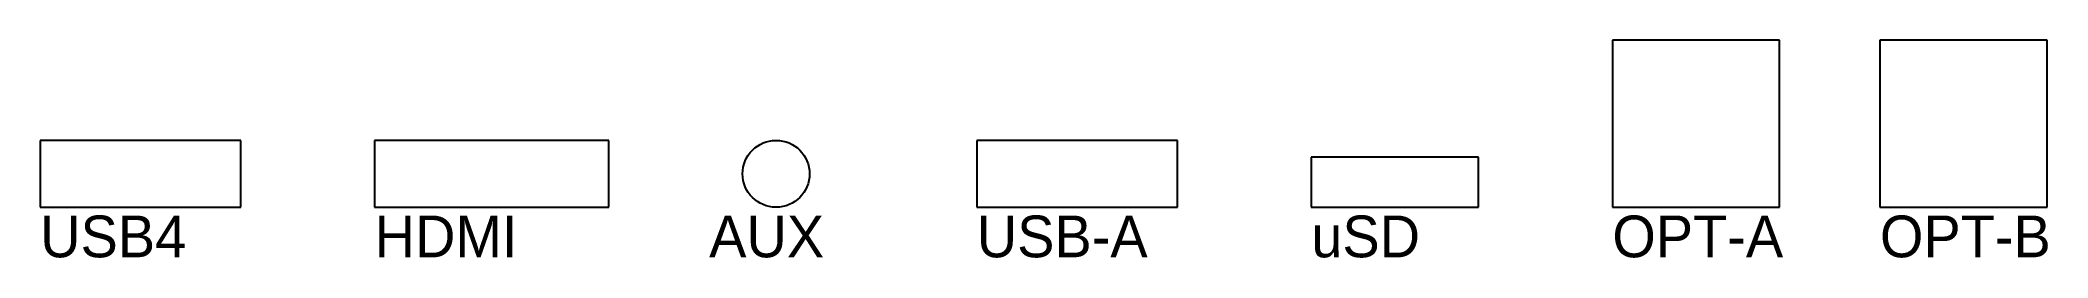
# Model space of a CAD drawing. Header units: millimetres. Extents: x 20 to 142, y 17 to 208.
# Drawn here: x 20 to 140, y 17 to 30 of the extents above; entities outside this region: 2.
import ezdxf

# ---------------------------------------------------------------- set-up
doc = ezdxf.new("R2010")
doc.units = ezdxf.units.MM

msp = doc.modelspace()

# ---------------------------------------------------------------- linework, layer by layer
at = {"layer": 'PORTS'}
for p, q in [((124, 30), (114, 30)), ((114, 30), (114, 20)), ((124, 20), (124, 30)), ((140, 30), (130, 30)), ((130, 30), (130, 20)), ((140, 20), (140, 30)), ((32, 24), (20, 24)), ((20, 24), (20, 20)), ((32, 20), (32, 24)), ((54, 24), (40, 24)), ((40, 24), (40, 20)), ((54, 20), (54, 24)), ((88, 24), (76, 24)), ((76, 24), (76, 20)), ((88, 20), (88, 24)), ((106, 23), (96, 23)), ((96, 23), (96, 20)), ((106, 20), (106, 23)), ((20, 20), (32, 20)), ((40, 20), (54, 20)), ((76, 20), (88, 20)), ((96, 20), (106, 20)), ((114, 20), (124, 20)), ((130, 20), (140, 20))]:
    msp.add_line(p, q, dxfattribs=at)
msp.add_circle((64, 22), 2, dxfattribs=at)

# ---------------------------------------------------------------- texts
at = {"layer": 'LID_TEXT'}
for s, height, p in [('CORRIDOR COMPUTER', 8, (20, 200)), ('HYBRID QUANTUM–PHOTONIC NODE', 4, (20, 190))]:
    msp.add_text(s, height=height, dxfattribs=at).set_placement(p)
at = {"layer": 'OPTICAL'}
for s, p in [('OPT-A', (114, 17)), ('OPT-B', (130, 17))]:
    msp.add_text(s, height=2.5, dxfattribs=at).set_placement(p)
at = {"layer": 'PORT_LABEL'}
for s, p in [('USB4', (20, 17)), ('HDMI', (40, 17)), ('AUX', (60, 17)), ('USB-A', (76, 17)), ('uSD', (96, 17))]:
    msp.add_text(s, height=2.5, dxfattribs=at).set_placement(p)

doc.saveas('drawing.dxf')
